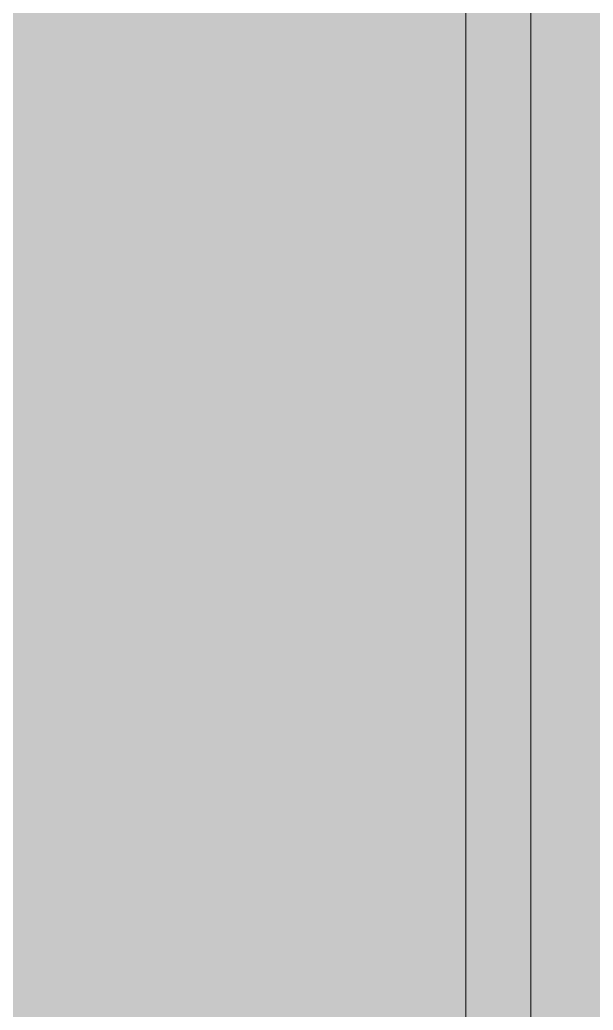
# Model space of a CAD drawing. Header units: millimetres. Extents: x 855 to 84199, y -1987 to 21700.
# Drawn here: x 29372.8 to 29558, y 1120 to 1440.1 of the extents above; entities that cross this region are included whole.
import ezdxf

# ---------------------------------------------------------------- set-up
doc = ezdxf.new("R2010")
doc.units = ezdxf.units.MM
for name, color, linetype, lineweight in [('A-GLAZ', 7, 'Continuous', 9), ('A-WALL-PATT', 7, 'Continuous', 9), ('I-WALL', 7, 'Continuous', 9)]:
    doc.layers.add(name, color=color, linetype=linetype, lineweight=lineweight)

# ---------------------------------------------------------------- blocks, each defined once
blk = doc.blocks.new('120_Окно_СКБ_2Ст_Фрамуга сверху - 120_Окно_СКБ_2Ст_2300х2500_h_ ДОО-23103760-Развертка 1_60-1')
at = {"layer": 'A-GLAZ'}
h = blk.add_hatch(color=256, dxfattribs=at)
h.paths.add_polyline_path([(102110.93, 500), (103429, 500), (103429, 2980), (101171, 2980), (101171, 500), (102035.04, 500)])
h.paths.add_polyline_path([(103380, 550), (102870, 550), (102870, 2080), (103400, 2080), (103400, 550)])
h.paths.add_polyline_path([(102035.04, 550), (101200, 550), (101200, 2080), (102840, 2080), (102840, 550), (102342.86, 550)])
h.paths.add_polyline_path([(101223.14, 2130), (101220, 2130), (101220, 2930), (103380, 2930), (103380, 2130), (101427.88, 2130)])
blk.add_line((101150, 500), (101150, 3000), dxfattribs=at)

msp = doc.modelspace()

# ---------------------------------------------------------------- hatches: boundary and pattern name
at = {"layer": 'A-WALL-PATT'}
msp.add_hatch(color=256, dxfattribs=at).paths.add_polyline_path([(29206.93, 100), (29537.93, 100), (29537.93, 3400), (29187.93, 3400), (29187.93, 2240), (29206.93, 2240), (29206.93, 2152.21), (29286.93, 2152.21), (29286.93, 2140.02), (29206.93, 2140), (29206.93, 2032.94), (29286.93, 2032.83), (29286.93, 2020.58), (29206.93, 2020.58), (29206.93, 1852.77), (29286.93, 1852.77), (29286.93, 1840.28), (29206.93, 1840), (29206.93, 1456.7), (29286.93, 1456.7), (29286.93, 1442.18), (29206.93, 1442.18), (29206.93, 1275.87), (29286.93, 1275.87), (29286.93, 1260.36), (29206.93, 1260.36), (29206.93, 996.54), (29286.93, 996.54), (29286.93, 981.12), (29206.93, 981.12), (29206.93, 877.78), (29286.93, 877.78), (29286.93, 860.19), (29206.93, 860), (29206.93, 500), (29187.93, 500), (29187.93, 100), (29202.93, 100)])

# ---------------------------------------------------------------- linework, layer by layer
at = {"layer": 'I-WALL'}
msp.add_line((29537.93, 3400), (29537.93, 100), dxfattribs=at)

# ---------------------------------------------------------------- block references
at = {"layer": 'A-GLAZ'}
msp.add_blockref('120_Окно_СКБ_2Ст_Фрамуга сверху - 120_Окно_СКБ_2Ст_2300х2500_h_ ДОО-23103760-Развертка 1_60-1', (-71633.07, 0), dxfattribs=at)

doc.saveas('drawing.dxf')
